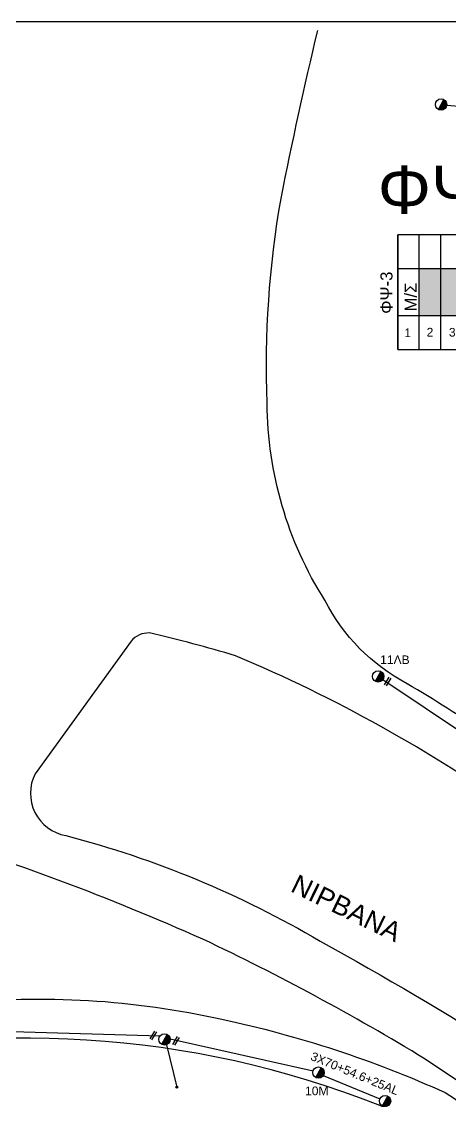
# Model space of a CAD drawing. Header units: millimetres. Extents: x 8791 to 11104, y 1833 to 2902.
# Drawn here: x 9513.5 to 9604.8, y 2653.1 to 2882.8 of the extents above; entities that cross this region are included whole.
import ezdxf
from ezdxf.enums import TextEntityAlignment as Align

# ---------------------------------------------------------------- set-up
doc = ezdxf.new("R2010")
doc.units = ezdxf.units.MM
for name, color, linetype in [('Ασφαλειοκιβώτια Χ.Τ 6 αναχωρήσεων', 7, 'Continuous'), ('Ασφαλειοκιβώτια Χ.Τ 9 αναχωρήσεων', 7, 'Continuous'), ('Γυμνά εναέρια ΧΤ και ΦΟΠ (1Φ)   2x16+16AL', 7, 'Continuous'), ('Γυμνά εναέρια ΧΤ και ΦΟΠ (3Φ)   4x50+16AL', 7, 'Continuous'), ('Εναέρια παροχή ΧΤ 4x16', 7, 'SYN_LINE'), ('Επιγραφές - Σχήματα', 7, 'Continuous'), ('Μηχανική τομή', 7, 'Continuous'), ('Στύλος ΦΜ', 7, 'Continuous'), ('Στύλος ΦΜ @ 1', 7, 'Continuous'), ('Συνδέσεις', 7, 'Continuous'), ('Συνεστραμμένα ΧΤ   3x70+54.6+25 AL', 7, 'SYN_LINE'), ('Συνεστραμμένα ΧΤ   3x70+54.6+25AL', 7, 'SYN_LINE'), ('Υπόβαθρο ΔΕΗ', 7, 'Continuous')]:
    doc.layers.add(name, color=color, linetype=linetype)
doc.styles.add('ar', font='ARIAL.TTF')
doc.styles.get("Standard").update_dxf_attribs({"font": 'ARIAL.TTF'})
doc.linetypes.add('SYN_LINE', pattern='A,0.5,-0.0001,["/\\/\\/\\/",Standard,S=0.1,R=0,X=0,Y=-0.05],-0.25', length=0.7501)

# ---------------------------------------------------------------- blocks, each defined once
blk = doc.blocks.new('ΥΠΑΡΧΩΝ ΤΣΙΜΕΝΤΕΝΙΟΣ ΣΤΥΛΟΣ')
at = {"layer": 'Στύλος ΦΜ'}
blk.add_hatch(color=256, dxfattribs=at).paths.add_polyline_path([(-1.29, -2.28, 0.574793), (2.62, 0, 0.268822), (1.3, 2.27)])
blk.add_line((-1.29, -2.28), (1.3, 2.27), dxfattribs=at)
blk.add_circle((0, 0), 2.62, dxfattribs=at)
at = {"layer": 'Στύλος ΦΜ', "flags": 4}
for tag, p in [('ΑΡΙΘΜΟΣ', (-4.68, 8.05)), ('ΤΥΠΟΣ', (-4.91, 3.03))]:
    blk.add_attdef(tag, p, '', height=4, dxfattribs=at)
blk = doc.blocks.new('ΑΣΦΑΛΕΙΟΚΙΒΩΤΙΟ ΥΠΟΣΤΑΘΜΟΥ 6 ΑΝΑΧΩΡΗΣΕΩΝ')
at = {"layer": 'Ασφαλειοκιβώτια Χ.Τ 6 αναχωρήσεων', "ltscale": 40}
for p, q in [((-23.91, 27), (23.91, 27)), ((-9.83, 27), (-9.83, -27)), ((9.83, 27), (9.83, -27)), ((-23.91, 18), (23.91, 18)), ((-23.91, 9), (23.91, 9)), ((-23.91, 0), (23.91, 0)), ((-23.91, -9), (23.91, -9)), ((-23.91, -18), (23.91, -18))]:
    blk.add_line(p, q, dxfattribs=at)
at = {"layer": 'Ασφαλειοκιβώτια Χ.Τ 6 αναχωρήσεων'}
blk.add_lwpolyline([(-23.91, -27), (23.91, -27), (23.91, 27), (-23.91, 27)], close=True, dxfattribs=at)
for s, rotation, p in [('1', 270, (-18.77, 24.22)), ('2', 269.3837, (-18.51, 14.96)), ('3', 270, (-18.55, 5.66)), ('4', 270, (-18.65, -3.38)), ('5', 270, (-18.89, -12.84)), ('6', 270, (-19.49, -21.49))]:
    blk.add_text(s, height=3.6, rotation=rotation, dxfattribs=at).set_placement(p)
at = {"layer": 'Ασφαλειοκιβώτια Χ.Τ 6 αναχωρήσεων', "ltscale": 40}
for tag, height, p in [('ΟΝΟΜΑ', 5, (-0.27, 31.68)), ('ΚΕΙΜΕΝΟ 1', 2, (16.95, 22.41)), ('ΚΕΙΜΕΝΟ 2', 2, (16.95, 13.71)), ('ΚΕΙΜΕΝΟ 3', 2, (16.95, 4.31)), ('ΚΕΙΜΕΝΟ 4', 2, (16.95, -4.67)), ('ΚΕΙΜΕΝΟ 5', 2, (16.95, -13.51)), ('ΚΕΙΜΕΝΟ 6', 2, (16.95, -22.43)), ('ΣΧ', 2, (-0.21, -29.21))]:
    blk.add_attdef(tag, text='', height=height, dxfattribs=at).set_placement(p, align=Align.MIDDLE_CENTER)
blk = doc.blocks.new('ΜΗΧΑΝΙΚΗ ΤΟΜΗ')
at = {"layer": 'Μηχανική τομή', "ltscale": 40}
for p, q in [((-1.89, 0.78), (1.89, 0.78)), ((1.89, 0), (-1.89, 0))]:
    blk.add_line(p, q, dxfattribs=at)
blk = doc.blocks.new('_ΣΥΝΔΕΣΗ')
at = {"layer": 'Συνδέσεις', "linetype": 'SYN_LINE', "ltscale": 40}
blk.add_hatch(color=256, dxfattribs=at).paths.add_polyline_path([(0.5, -0.01, 1), (-0.5, -0.01, 1)])
at = {"layer": 'Συνδέσεις'}
blk.add_circle((0, -0.01), 0.5, dxfattribs=at)

msp = doc.modelspace()

# ---------------------------------------------------------------- hatches: boundary and pattern name
at = {"layer": 'Ασφαλειοκιβώτια Χ.Τ 9 αναχωρήσεων', "ltscale": 20}
for color, points in [(27, [(9602.76, 2830.24), (9598.17, 2830.24), (9598.17, 2820.21), (9602.76, 2820.21)]), (1, [(9607.36, 2830.24), (9602.76, 2830.24), (9602.76, 2820.21), (9607.36, 2820.21)])]:
    msp.add_hatch(color=color, dxfattribs=at).paths.add_polyline_path(points)

# ---------------------------------------------------------------- linework, layer by layer
at = {"layer": 'Γυμνά εναέρια ΧΤ και ΦΟΠ (1Φ)   2x16+16AL', "color": 27}
msp.add_lwpolyline([(9511.58, 2667.97), (9543.01, 2667.04)], dxfattribs=at)
at = {"layer": 'Γυμνά εναέρια ΧΤ και ΦΟΠ (3Φ)   4x50+16AL', "color": 6}
msp.add_lwpolyline([(9590.41, 2742.81), (9626.49, 2718.69)], dxfattribs=at)
at = {"layer": 'Εναέρια παροχή ΧΤ 4x16', "color": 27, "ltscale": 10}
msp.add_lwpolyline([(9544.35, 2665.14), (9546.57, 2656.11)], dxfattribs=at)
at = {"layer": 'Επιγραφές - Σχήματα'}
msp.add_lwpolyline([(8808.32, 2882.76), (10848.36, 2882.76), (10848.36, 2881.87)], dxfattribs=at)
at = {"layer": 'Συνεστραμμένα ΧΤ   3x70+54.6+25 AL', "color": 7, "linetype": 'SYN_LINE', "ltscale": 20}
msp.add_line((9603.22, 2865.07), (9646.73, 2861.41), dxfattribs=at)
at = {"layer": 'Συνεστραμμένα ΧΤ   3x70+54.6+25AL', "color": 27, "ltscale": 20}
msp.add_lwpolyline([(9545.14, 2666.39), (9575.59, 2659.6)], dxfattribs=at)
at = {"layer": 'Συνεστραμμένα ΧΤ   3x70+54.6+25AL', "color": 27, "ltscale": 15}
msp.add_lwpolyline([(9577.74, 2658.57), (9589.78, 2653.64)], dxfattribs=at)
at = {"layer": 'Υπόβαθρο ΔΕΗ'}
for points in [[(9648.2, 2880.57, 0.050753), (9644.47, 2843.88, 0.093021), (9650.84, 2806.36, 0.094954), (9659.17, 2791.37, -0.025222), (9670.03, 2772.27, -0.061145), (9682.45, 2736.1, -0.132027), (9682.19, 2710.28, -0.154405), (9676.08, 2696.64, -0.342992), (9661.08, 2693.75, -0.118565), (9650.26, 2702.15, -0.001148), (9628.64, 2719.51, 0.030766), (9595.62, 2741.93, -0.154766), (9578.07, 2759.69, -0.14096), (9565.8, 2801.59, -0.052996), (9568.75, 2845.11, -0.010137), (9576.57, 2880.87, -1.533544)], [(9536.84, 2751), (9516.4, 2722.79, 0.501543), (9522.94, 2709.62, -0.06937), (9577.09, 2687.17, -0.028444), (9656.17, 2637.51, 0.240705), (9661.1, 2640.02, 0.238321), (9660.3, 2671.94, 0.052081), (9652.77, 2684.3, 0.059819), (9619.26, 2714.34, 0.055527), (9559.08, 2747.86, 0.016929), (9540.76, 2752.72, 0.23279), (9536.84, 2751, 2.638432)], [(9624.79, 2569.28), (9652.94, 2622.22, 0.240284), (9652.36, 2626.69), (9636.87, 2637.01), (9599.44, 2662.08, 0.026052), (9552.13, 2687.58, 0.030155), (9490.93, 2710.47, 0.003325), (9419.31, 2676.2, -0.001705), (9346.88, 2610.68, 1), (9351.32, 2606, 0.008744), (9387.96, 2636.88, -0.044165), (9457.16, 2666.42, -0.068774), (9499.1, 2673.95, -0.080219), (9556.18, 2670.57, -0.053266), (9603.68, 2654.97, -0.169949), (9615.54, 2641.14, -0.007821), (9605.18, 2617.89, 0.310652), (9605.92, 2613.94, -0.010079), (9616.65, 2607.54, 0.653392), (9620.84, 2609.45, 0.000552), (9636.87, 2637.01, -0.593573)]]:
    msp.add_lwpolyline(points, format="xyb", dxfattribs=at)
msp.add_arc((9514.59, 2461.7), 204.83, 62.9548, 98.7498, dxfattribs=at)

# ---------------------------------------------------------------- block references
at = {"layer": 'Ασφαλειοκιβώτια Χ.Τ 6 αναχωρήσεων', "xscale": 0.5104822389464277, "yscale": 0.5104822389464277, "zscale": 0.5104822389464277, "rotation": 90}
msp.add_blockref('ΑΣΦΑΛΕΙΟΚΙΒΩΤΙΟ ΥΠΟΣΤΑΘΜΟΥ 6 ΑΝΑΧΩΡΗΣΕΩΝ', (9607.36, 2825.23), dxfattribs=at).add_auto_attribs({'ΟΝΟΜΑ': 'ΦΨ-3'})
at = {"layer": 'Μηχανική τομή', "xscale": 0.5104822389464428, "yscale": 0.5104822389464428, "zscale": 0.5104822389464428, "rotation": 238.8564489628371}
for p in [(9591.25, 2742.49), (9541.37, 2667.23), (9546.22, 2666.05)]:
    msp.add_blockref('ΜΗΧΑΝΙΚΗ ΤΟΜΗ', p, dxfattribs=at)
at = {"layer": 'Στύλος ΦΜ @ 1', "ltscale": 40, "xscale": 0.4594340150515993, "yscale": 0.4594340150515993, "zscale": 0.4594340150515993}
for p in [(9602.82, 2865.12), (9543.94, 2666.28)]:
    msp.add_blockref('ΥΠΑΡΧΩΝ ΤΣΙΜΕΝΤΕΝΙΟΣ ΣΤΥΛΟΣ', p, dxfattribs=at)
at = {"layer": 'Στύλος ΦΜ @ 1', "ltscale": 40}
ref = msp.add_blockref('ΥΠΑΡΧΩΝ ΤΣΙΜΕΝΤΕΝΙΟΣ ΣΤΥΛΟΣ', (9589.42, 2743.49), dxfattribs=dict(at, xscale=0.4594340150515993, yscale=0.4594340150515993, zscale=0.4594340150515993))
ref.add_attrib('ΤΥΠΟΣ', '11ΛΒ', (9589.84, 2746.1), dxfattribs={"layer": 'Στύλος ΦΜ', "height": 1.838, "flags": 4})
ref = msp.add_blockref('ΥΠΑΡΧΩΝ ΤΣΙΜΕΝΤΕΝΙΟΣ ΣΤΥΛΟΣ', (9576.72, 2659.21), dxfattribs=dict(at, xscale=0.4594340150515993, yscale=0.4594340150515993, zscale=0.4594340150515993))
ref.add_attrib('ΤΥΠΟΣ', '10M', (9573.86, 2654.41), dxfattribs={"layer": 'Στύλος ΦΜ', "height": 1.838, "flags": 4})
ref = msp.add_blockref('ΥΠΑΡΧΩΝ ΤΣΙΜΕΝΤΕΝΙΟΣ ΣΤΥΛΟΣ', (9590.88, 2653.15), dxfattribs=dict(at, xscale=0.4594340150515993, yscale=0.4594340150515993, zscale=0.4594340150515993))
ref.add_attrib('ΤΥΠΟΣ', '10E', (9586.83, 2647), dxfattribs={"layer": 'Στύλος ΦΜ', "height": 1.838, "flags": 4})
ref.add_attrib('ΑΡΙΘΜΟΣ', '323', (9586.94, 2649.31), dxfattribs={"layer": 'Στύλος ΦΜ', "height": 1.838, "flags": 4})
at = {"layer": 'Συνδέσεις', "xscale": 0.4594340150518314, "yscale": 0.4594340150518314, "zscale": 0.4594340150518314}
msp.add_blockref('_ΣΥΝΔΕΣΗ', (9546.57, 2656.12), dxfattribs=at)

# ---------------------------------------------------------------- texts
at = {"layer": 'Επιγραφές - Σχήματα', "ltscale": 20, "insert": (9589.31, 2852.14), "char_height": 10.21, "width": 19.788, "attachment_point": 1, "style": 'ar'}
msp.add_mtext('ΦΨ-3', dxfattribs=at)
at = {"layer": 'Επιγραφές - Σχήματα', "ltscale": 20, "attachment_point": 1, "style": 'ar'}
for s, insert, char_height, width, rotation in [('Μ/Σ', (9595.07, 2821.09), 2.552, 9.1557, 90), ('ΝΙΡΒΑΝΑ', (9572.33, 2701.53), 4.084, 19.788, 334.0096)]:
    msp.add_mtext(s, dxfattribs=dict(at, insert=insert, char_height=char_height, width=width, rotation=rotation))
at = {"layer": 'Συνεστραμμένα ΧΤ   3x70+54.6+25AL', "ltscale": 20}
msp.add_text('3X70+54.6+25AL', height=1.8377, rotation=337.6374, dxfattribs=at).set_placement((9584.46, 2659.03), align=Align.MIDDLE)

doc.saveas('drawing.dxf')
